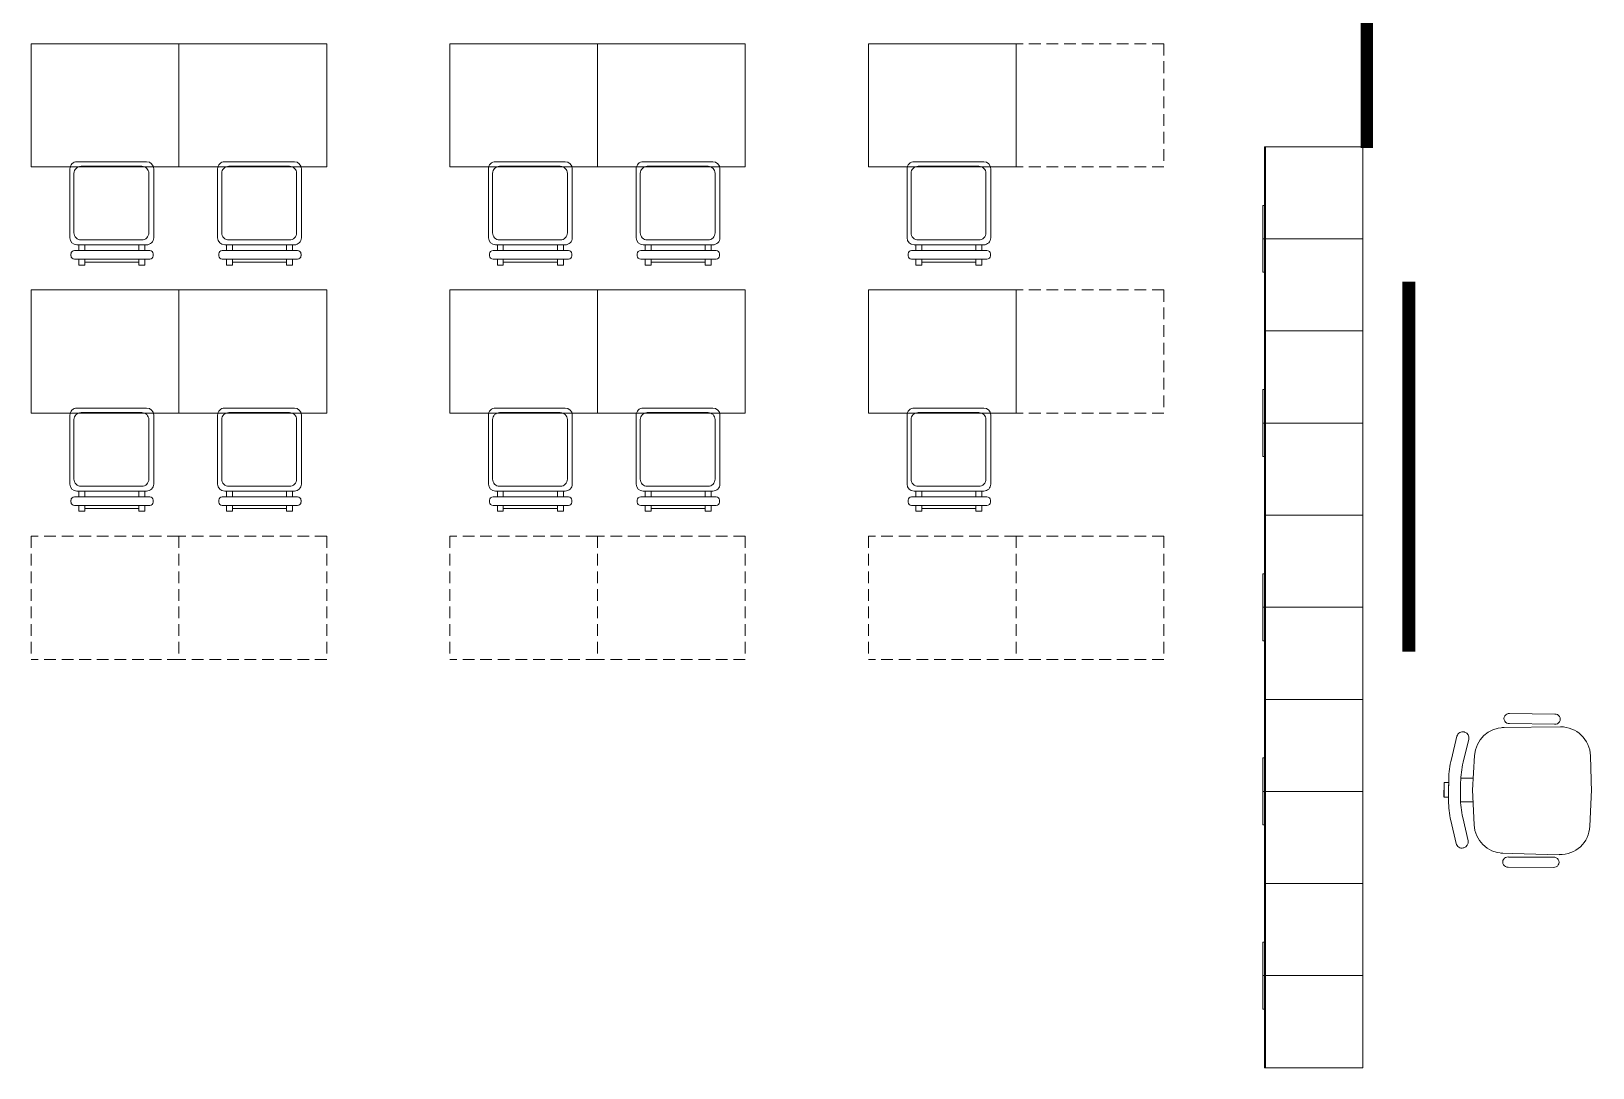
# Model space of a CAD drawing. Header units: millimetres. Extents: x -217756 to 263180, y 55413 to 130608.
# Drawn here: x -76066 to -69723, y 55522 to 59731 of the extents above; entities that cross this region are included whole.
import ezdxf

# ---------------------------------------------------------------- set-up
doc = ezdxf.new("R2010")
doc.units = ezdxf.units.MM
doc.linetypes.add('HIDDEN2', pattern=[4.7625, 3.175, -1.5875])
doc.layers.add('ТХ_корр_25.03.26', color=1, linetype='Continuous', lineweight=30, plot=False)
doc.layers.add('ТХ_мебель передв', color=250, linetype='Continuous', lineweight=13)

# ---------------------------------------------------------------- blocks, each defined once
blk = doc.blocks.new('стул №3-5')
at = {"linetype": 'ByBlock', "extrusion": (-6.19742e-05, 0.000470712, 1)}
for p, q in [((-15407, 16627.7, 196.8), (-15407, 16619.9, 196.8)), ((-15086.8, 16641.7, 196.8), (-15393.1, 16641.7, 196.8)), ((-15372.7, 16664.9, 196.8), (-15348.5, 16664.9, 196.8)), ((-15372.7, 16664.9, 196.8), (-15372.7, 16641.7, 196.8)), ((-15348.5, 16641.7, 196.8), (-15348.5, 16664.9, 196.8)), ((-15348.5, 16653.3, 196.8), (-15128.7, 16653.3, 196.8)), ((-15128.7, 16664.9, 196.8), (-15104.4, 16664.9, 196.8)), ((-15128.7, 16664.9, 196.8), (-15128.7, 16641.7, 196.8)), ((-15104.4, 16641.7, 196.8), (-15104.4, 16664.9, 196.8)), ((-15072.8, 16619.9, 196.8), (-15072.8, 16627.7, 196.8)), ((-15393.1, 16605.9, 196.8), (-15086.8, 16605.9, 196.9)), ((-15372.7, 16605.9, 196.8), (-15372.7, 16583.2, 196.9)), ((-15348.5, 16583.2, 196.9), (-15348.5, 16605.9, 196.8)), ((-15128.7, 16605.9, 196.9), (-15128.7, 16583.2, 196.9)), ((-15104.4, 16583.2, 196.9), (-15104.4, 16605.9, 196.9))]:
    blk.add_line(p, q, dxfattribs=at)
at = {"ltscale": 100, "extrusion": (-6.19742e-05, 0.000470712, 1), "elevation": 205.6}
for points in [[(-15379.9, 16582.9), (-15097, 16582.9, -0.414169), (-15068.3, 16554.2), (-15068.3, 16274.2, -0.414258), (-15097, 16245.5), (-15379.9, 16245.5, -0.414169), (-15408.6, 16274.2), (-15408.6, 16554.2, -0.414258)], [(-15360.2, 16563.2), (-15113.6, 16563.2, -0.414214), (-15084.9, 16534.4), (-15084.9, 16292.6, -0.414214), (-15113.6, 16263.9), (-15360.2, 16263.9, -0.414214), (-15388.9, 16292.6), (-15388.9, 16534.4, -0.414214)]]:
    blk.add_lwpolyline(points, format="xyb", close=True, dxfattribs=at)
at = {"linetype": 'ByBlock', "extrusion": (-6.19742e-05, 0.000470712, 1)}
for centre, start, end in [((-15393, 16627.6, 205.6), 90, 180), ((-15393, 16619.8, 205.6), 180, 270), ((-15086.8, 16627.6, 205.6), 0, 90), ((-15086.8, 16619.8, 205.6), 270, 0)]:
    blk.add_arc(centre, 13.9, start, end, dxfattribs=at)
blk = doc.blocks.new('A$C3cc2d96b')
at = {"layer": 'ТХ_мебель передв', "rotation": 180}
for p in [(127256.9, -55153.9), (127856.9, -55153.9), (128956.9, -55153.9), (129556.9, -55153.9), (130656.9, -55153.9), (127256.9, -56153.9), (127856.9, -56153.9), (128956.9, -56153.9), (129556.9, -56153.9), (130656.9, -56153.9)]:
    blk.add_blockref('стул №3-5', p, dxfattribs=at)
blk = doc.blocks.new('_стол.резерв')
at = {"linetype": 'HIDDEN2', "ltscale": 15}
for p, q in [((-20, 500), (-20, 0)), ((580, 500), (-20, 500)), ((580, 500), (580, 0)), ((580, 0), (-20, 0))]:
    blk.add_line(p, q, dxfattribs=at)
blk = doc.blocks.new('A$C04180442')
at = {"layer": 'ТХ_мебель передв'}
for p in [(146188.2, -71420.2), (146188.2, -72420.2), (142188.2, -73420.2), (142788.2, -73420.2), (143888.2, -73420.2), (144488.2, -73420.2), (145588.2, -73420.2), (146188.2, -73420.2)]:
    blk.add_blockref('_стол.резерв', p, dxfattribs=at)
blk = doc.blocks.new('_стол№3-№5')
blk.add_lwpolyline([(-169868.3, 526261.4), (-169368.3, 526261.4), (-169368.3, 525661.4), (-169868.3, 525661.4)], close=True)
blk = doc.blocks.new('A$Cb4bdf09c')
at = {"layer": 'ТХ_мебель передв', "rotation": 270}
for p in [(-383493.2, -240788.6), (-382893.2, -240788.6), (-381793.2, -240788.6), (-381193.2, -240788.6), (-380093.2, -240788.6), (-383493.2, -241788.6), (-382893.2, -241788.6), (-381793.2, -241788.6), (-381193.2, -241788.6), (-380093.2, -241788.6)]:
    blk.add_blockref('_стол№3-№5', p, dxfattribs=at)
blk = doc.blocks.new('У005-3740')
at = {"layer": 'ТХ_мебель передв'}
for p, q in [((-231583.2, 58866.8, -0.6), (-231188.1, 58866.8, -0.6)), ((-231583.2, 58492.8, -0.6), (-231188.1, 58492.8, -0.6)), ((-231583.2, 58118.8, -0.6), (-231188.1, 58118.8, -0.6)), ((-231583.2, 57744.8, -0.6), (-231188.1, 57744.8, -0.6)), ((-231583.2, 57370.8, -0.6), (-231188.1, 57370.8, -0.6)), ((-231583.2, 56996.8, -0.6), (-231188.1, 56996.8, -0.6)), ((-231583.2, 56622.8, -0.6), (-231188.1, 56622.8, -0.6)), ((-231583.2, 56248.8, -0.6), (-231188.1, 56248.8, -0.6)), ((-231583.2, 55874.8, -0.6), (-231188.1, 55874.8, -0.6))]:
    blk.add_line(p, q, dxfattribs=at)
at = {"layer": 'ТХ_мебель передв', "elevation": -0.6}
for points in [[(-231587.2, 55500.8), (-231587.2, 59240.8), (-231583.2, 59240.8), (-231583.2, 55500.8)], [(-231188.1, 55500.8), (-231188.1, 59240.8), (-231583.2, 59240.8), (-231583.2, 55500.8)], [(-231594.1, 59002.7), (-231594.1, 58866.8), (-231587.2, 58866.8), (-231587.2, 59002.7)], [(-231594.1, 58866.8), (-231594.1, 58730.9), (-231587.2, 58730.9), (-231587.2, 58866.8)], [(-231594.1, 58254.7), (-231594.1, 58118.8), (-231587.2, 58118.8), (-231587.2, 58254.7)], [(-231594.1, 58118.8), (-231594.1, 57982.9), (-231587.2, 57982.9), (-231587.2, 58118.8)], [(-231594.1, 57506.7), (-231594.1, 57370.8), (-231587.2, 57370.8), (-231587.2, 57506.7)], [(-231594.1, 57370.8), (-231594.1, 57234.9), (-231587.2, 57234.9), (-231587.2, 57370.8)], [(-231594.1, 56758.7), (-231594.1, 56622.8), (-231587.2, 56622.8), (-231587.2, 56758.7)], [(-231594.1, 56622.8), (-231594.1, 56486.9), (-231587.2, 56486.9), (-231587.2, 56622.8)], [(-231594.1, 56010.7), (-231594.1, 55874.8), (-231587.2, 55874.8), (-231587.2, 56010.7)], [(-231594.1, 55874.8), (-231594.1, 55738.9), (-231587.2, 55738.9), (-231587.2, 55874.8)]]:
    blk.add_lwpolyline(points, close=True, dxfattribs=at)
blk = doc.blocks.new('A$C979131c8')
at = {"layer": 'ТХ_мебель передв'}
blk.add_blockref('У005-3740', (220231.7, -86329.4), dxfattribs=at)
blk = doc.blocks.new('М-60')
at = {"extrusion": (-6.19742e-05, 0.000470712, 1)}
for p, q in [((7035202.1, 1186569.5, -0.1), (7035439, 1186576.2, -0.1)), ((7035415.4, 1186627.5, -0.2), (7035231.8, 1186626.6, -0.2)), ((7035232, 1186585.7, -0.1), (7035415.6, 1186586.5, -0.1)), ((7034998.3, 1186437.9, -0.1), (7035019.7, 1186530.9, -0.1)), ((7035068.3, 1186519.6, -0.1), (7035046.7, 1186425.8, -0.1)), ((7035049.2, 1186548.9, -0.1), (7035050.6, 1186548.5, -0.1)), ((7035085.8, 1186312.9, 0), (7035092.5, 1186454.7, -0.1)), ((7035563.1, 1186460.5, -0.1), (7035569.8, 1186312.9, 0)), ((7034971.3, 1186282.6, 0), (7034970.4, 1186343.1, -0.1)), ((7034989, 1186343.1, -0.1), (7034970.8, 1186343.1, -0.1)), ((7034970.8, 1186343.1, -0.1), (7034970.8, 1186282.6, 0)), ((7034989, 1186312.9, 0), (7034989, 1186356.2, -0.1)), ((7034989, 1186312.9, 0), (7034989, 1186343.1, -0.1)), ((7034989, 1186313.2, 0), (7034989.4, 1186282.9, 0)), ((7034989, 1186313.2, 0), (7034989.6, 1186269.8, 0)), ((7035037.4, 1186344.1, 0), (7035037.4, 1186312.9, 0)), ((7035037.8, 1186282.6, 0), (7035037.4, 1186313.9, 0)), ((7035037.8, 1186361.3, -0.1), (7035088.1, 1186361.3, -0.1)), ((7035085.7, 1186314.6, 0), (7035094.7, 1186172.9, 0)), ((7035565.2, 1186174.3, 0.1), (7035569.7, 1186322, 0)), ((7034989.4, 1186282.9, 0), (7034971.3, 1186282.6, 0)), ((7035038.5, 1186265.5, 0), (7035088.8, 1186266.3, 0)), ((7035000.2, 1186188.3, 0), (7035023, 1186095.7, 0.1)), ((7035071.5, 1186107.6, 0.1), (7035048.4, 1186201.2, 0)), ((7035052.8, 1186078.1, 0.1), (7035054.2, 1186078.5, 0.1)), ((7035206, 1186059.9, 0.1), (7035442.9, 1186056.7, 0.1)), ((7035236.1, 1186044.1, 0.1), (7035419.7, 1186046, 0.1)), ((7035420.2, 1186005.1, 0.1), (7035236.6, 1186003.1, 0.1))]:
    blk.add_line(p, q, dxfattribs=at)
for centre, start, end in [((7035230, 1186606.2, 122.4), 84.99867, 275.52472), ((7035417.4, 1186607.1, 122.4), 264.99867, 95.52472), ((7035234.4, 1186023.7, 122.4), 85.34791, 275.87397), ((7035421.8, 1186025.7, 122.4), 265.34791, 95.87397)]:
    blk.add_arc(centre, 20.6, start, end, dxfattribs=at)
at = {"extrusion": (6.19742e-05, -0.000470712, -1)}
for centre, major_axis, start_param, end_param in [((7035213.4, 1186449, -0.1), (77.8, 92.6, 0), 4.061153, 5.558057), ((7035442.2, 1186455, -0.1), (77.8, 92.6, 0), -0.725128, 0.826554), ((7035043.3, 1186525.4, -0.1), (15.6, 18.5, 0), 4.240369, 5.829345), ((7035044.7, 1186525.1, -0.1), (15.6, 18.5, 0), -0.45384, 1.098777), ((7035352, 1186356.2, 0), (-277.9, 233.5, -0.1), 5.584367, 5.811166), ((7035400.4, 1186344.1, 0), (233.5, 277.9, -0.1), 4.01357, 4.240369)]:
    blk.add_ellipse(centre, major_axis=major_axis, ratio=1, start_param=start_param, end_param=end_param, dxfattribs=at)
at = {"extrusion": (-6.19742e-05, 0.000470712, 1)}
for centre, major_axis, start_param, end_param in [((7035352.6, 1186275.3, 0), (-274.3, -237.7, 0.1), 5.584367, 5.811166), ((7035400.8, 1186288.2, 0), (237.7, -274.3, 0.1), 4.01357, 4.240369), ((7035215.4, 1186180.5, 0), (79.2, -91.4, 0), 4.061153, 5.558057), ((7035444.3, 1186178, 0.1), (79.2, -91.4, 0), -0.725128, 0.826554), ((7035046.5, 1186101.5, 0.1), (15.8, -18.3, 0), 4.240369, 5.829345), ((7035048, 1186101.8, 0.1), (15.8, -18.3, 0), -0.45384, 1.098777)]:
    blk.add_ellipse(centre, major_axis=major_axis, ratio=1, start_param=start_param, end_param=end_param, dxfattribs=at)

msp = doc.modelspace()

# ---------------------------------------------------------------- linework, layer by layer
at = {"layer": 'ТХ_мебель передв', "const_width": 50}
msp.add_lwpolyline([(-70640.7, 60457.5), (-70640.7, 59257.5)], dxfattribs=at)
at = {"layer": 'ТХ_мебель передв', "ltscale": 100, "const_width": 50}
msp.add_lwpolyline([(-70470.7, 57213.4), (-70470.7, 58713.4)], dxfattribs=at)
at = {"layer": 'ТХ_мебель передв', "lineweight": 0, "ltscale": 100, "transparency": 33554687, "const_width": 2}
msp.add_lwpolyline([(-70495.7, 58713.4), (-70445.7, 58713.4), (-70445.7, 57213.4), (-70495.7, 57213.4)], close=True, dxfattribs=at)

# ---------------------------------------------------------------- block references
msp.add_blockref('A$C979131c8', (-59700.7, 86350.7))
at = {"layer": 'ТХ_корр_25.03.26', "ltscale": 100}
for name in ['A$C04180442', 'A$Cb4bdf09c', 'A$C3cc2d96b']:
    msp.add_blockref(name, (-218233.9, 130600.7), dxfattribs=at)
at = {"layer": 'ТХ_мебель передв', "rotation": 359.0887326624886}
msp.add_blockref('М-60', (-7123275.5, -1017628.2, 0), dxfattribs=at)

doc.saveas('drawing.dxf')
